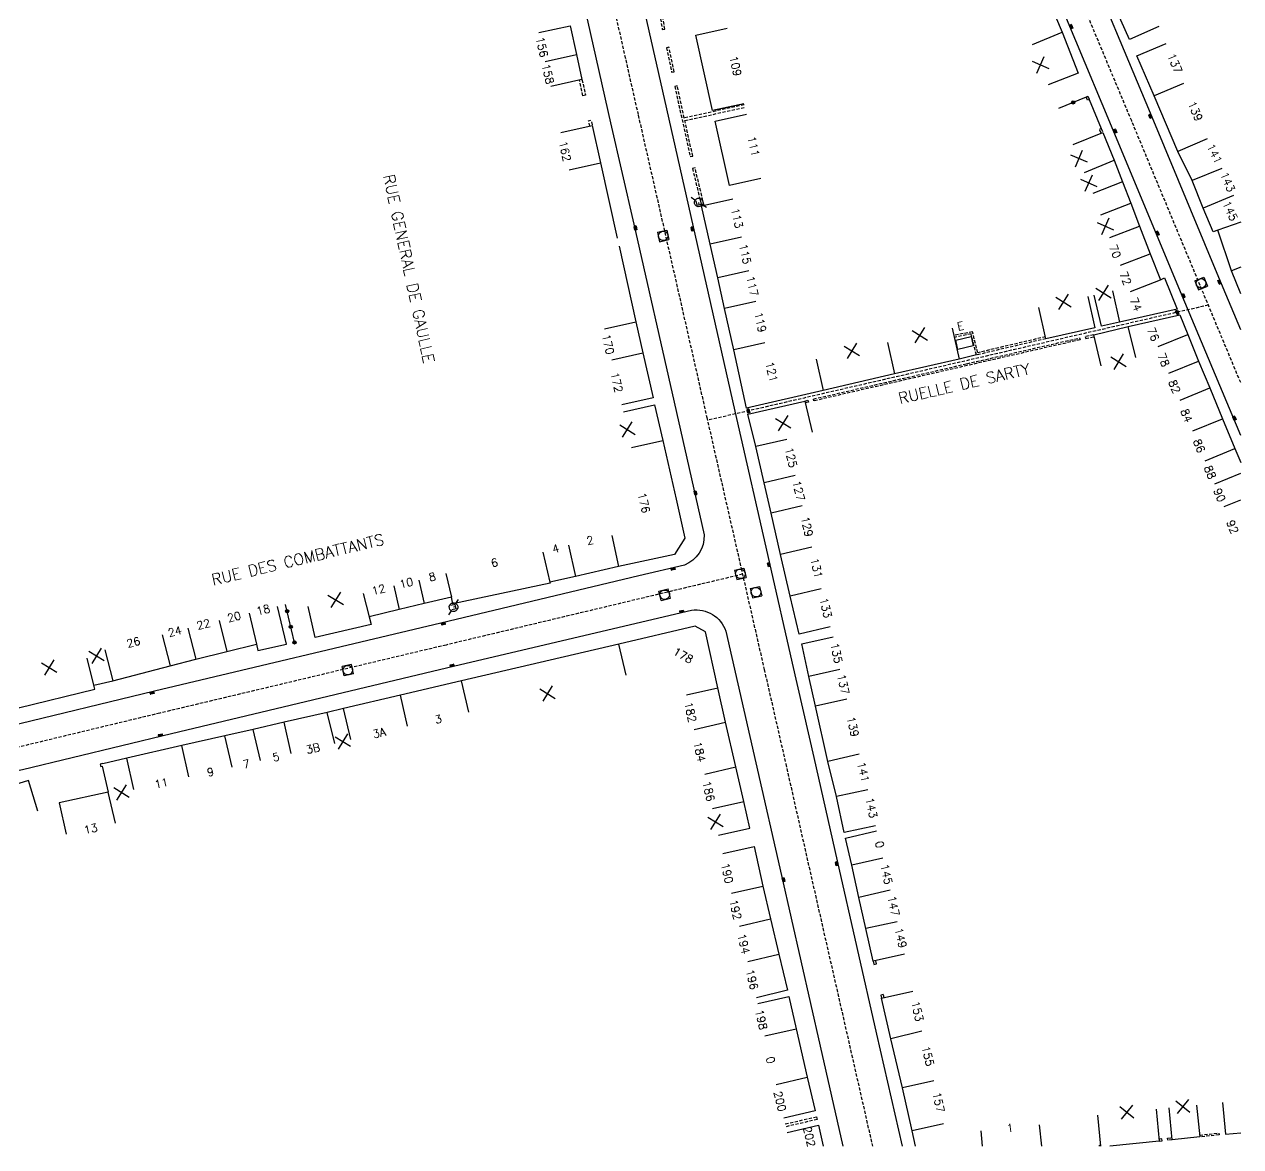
# Model space of a CAD drawing. Header units: millimetres. Extents: x 149999 to 151000, y 127000 to 128000.
# Drawn here: x 150810.1 to 151000, y 126999.9 to 127175.2 of the extents above; entities that cross this region are included whole.
import ezdxf
from ezdxf.enums import TextEntityAlignment as Align

# ---------------------------------------------------------------- set-up
doc = ezdxf.new("R2010")
doc.units = ezdxf.units.MM
doc.linetypes.add('DASHED', pattern=[0.75, 0.5, -0.25])
doc.layers.get('0').update_dxf_attribs({"linetype": 'CONTINUOUS'})
for name, color, linetype in [('W0001', 6, 'DASHED'), ('W0008', 7, 'CONTINUOUS'), ('W0100', 7, 'CONTINUOUS'), ('W0112', 1, 'DASHED'), ('W0322', 7, 'CONTINUOUS'), ('W0334', 7, 'CONTINUOUS'), ('W0400', 7, 'CONTINUOUS'), ('W0420', 7, 'CONTINUOUS'), ('W0471', 7, 'CONTINUOUS'), ('W0984', 7, 'CONTINUOUS'), ('W0989', 7, 'CONTINUOUS'), ('W0991', 7, 'CONTINUOUS'), ('W1102', 7, 'CONTINUOUS')]:
    doc.layers.add(name, color=color, linetype=linetype)
doc.styles.get("Standard").update_dxf_attribs({"font": 'romans.shx', "width": 0.85})

# ---------------------------------------------------------------- blocks, each defined once
blk = doc.blocks.new('T400')
for p, q in [((-0.15, 0.3), (0.15, 0.3)), ((-0.15, -0.25), (-0.15, 0.3)), ((-0.15, 0.15), (0.15, 0.15)), ((-0.15, 0), (0.15, 0)), ((0.15, 0.3), (0.15, -0.25)), ((-0.15, -0.15), (0.15, -0.15)), ((-0.15, -0.25), (-0.15, -0.3)), ((-0.15, -0.3), (0.15, -0.3)), ((0.15, -0.3), (0.15, -0.25))]:
    blk.add_line(p, q)
blk = doc.blocks.new('T420')
for p, q in [((0.75, 0.75), (-0.75, 0.75)), ((-0.75, 0.75), (-0.75, -0.75)), ((0.75, 0.75), (0.75, -0.75)), ((0.75, -0.75), (-0.75, -0.75))]:
    blk.add_line(p, q)
blk.add_ellipse((0, 0), major_axis=(-0.53, 0.53), ratio=1, start_param=3.926991, end_param=10.210176)
blk = doc.blocks.new('t322o')
at = {"color": 0, "linetype": 'Continuous'}
for radius in [0.25, 0.15]:
    blk.add_circle((0, 0), radius, dxfattribs=at)
blk = doc.blocks.new('T471')
for p, q in [((-0.333334, 0.333334), (-0.333334, -0.333334)), ((-0.333334, 0.333334), (0.333334, 0.333334)), ((-0.333334, 0), (0, 0)), ((0.500001, 0.500001), (1.000002, 1.000002)), ((-0.500001, -0.500001), (-1.000002, -1.000002)), ((-0.333334, -0.333334), (0.333334, -0.333334))]:
    blk.add_line(p, q)
blk.add_ellipse((0, 0), major_axis=(0.471405, 0.471405), ratio=1, start_param=5.4977871438, end_param=11.780972451)
blk = doc.blocks.new('t991o')
at = {"color": 0, "linetype": 'Continuous'}
for p, q in [((-1, 1), (1, -1)), ((-1, -1), (1, 1))]:
    blk.add_line(p, q, dxfattribs=at)

msp = doc.modelspace()

# ---------------------------------------------------------------- linework, layer by layer
at = {"layer": 'W0001'}
for points in [[(150821.4, 127539.57), (150835.7, 127473.19), (150847.63, 127419.9), (150860.4, 127362.93), (150871.7, 127312.85), (150887.55, 127242.47), (150897.03, 127200.34), (150905.93, 127160.97), (150916.64, 127113.79), (150922, 127090.22), (150925.6, 127074.42), (150928.97, 127059.69), (150932.6, 127043.57), (150938.76, 127016.48), (150942.5, 127000)], [(150922.21, 127089.3), (150906.86, 127085.64), (150875.92, 127078.25), (150831.21, 127067.61), (150808.45, 127062.13), (150789.72, 127056.78)]]:
    msp.add_lwpolyline(points, dxfattribs=at)
msp.add_lwpolyline([(151000, 127119.22), (150993.67, 127134.4), (150982.98, 127160.08), (150971.92, 127186.57), (150961.6, 127211.21), (150951.94, 127234.37), (150933.75, 127278), (150928.98, 127289.64), (150911.37, 127331.59), (150902.45, 127352.87), (150892.35, 127376.96), (150881.88, 127401.94), (150870.64, 127428.76), (150867.06, 127437.09), (150850.15, 127477.12, 0.254871), (150845.97, 127480.45, -0.064394), (150833.29, 127484.39, -3.986947)], format="xyb", dxfattribs=at)
at = {"layer": 'W0001', "flags": 128}
msp.add_lwpolyline([(150994.96, 127131.32), (150974.74, 127126.7), (150956.15, 127122.41), (150931.84, 127116.82), (150916.75, 127113.33)], dxfattribs=at)
at = {"layer": 'W0008'}
for points in [[(151000, 127127.47), (150996.6, 127135.62), (150985.91, 127161.3), (150974.85, 127187.8), (150964.53, 127212.43), (150954.87, 127235.6), (150936.49, 127279.68, -0.154978), (150936.46, 127282.56, -0.203123), (150937.12, 127283.35), (150959.77, 127293.6), (150975.38, 127300.69, 0.011795), (150993.62, 127309.79), (151000, 127313.21)], [(151000, 127110.94), (150990.62, 127133.41), (150979.81, 127159.28), (150968.67, 127185.97), (150958.6, 127209.99), (150948.88, 127233.35), (150933.78, 127269.59, 0.4249), (150928.27, 127271)], [(150928.27, 127271), (150911.65, 127258.75), (150899.53, 127249.87), (150892.76, 127244.89, 0.244693), (150892.11, 127242.67), (150901.42, 127201.33), (150910.32, 127161.96), (150921.03, 127114.78), (150926.39, 127091.22), (150929.99, 127075.42), (150933.36, 127060.69), (150936.99, 127044.56), (150943.15, 127017.47), (150947.12, 127000, 0.257998)], [(150756.8, 127227.29), (150770.36, 127222.69, 0.12032), (150806.58, 127219.51), (150836.07, 127226.52), (150855.74, 127231.16), (150879.29, 127236.76, -0.378538), (150884.93, 127233.6), (150892.99, 127198.01), (150901.62, 127159.77), (150905.23, 127143.95), (150911.53, 127116.18), (150916.21, 127095.46, -0.325), (150913.15, 127090.74), (150906.05, 127089.04), (150875.11, 127081.65), (150875.11, 127081.65), (150830.39, 127071.02), (150807.63, 127065.53), (150789.06, 127060.63)], [(150790.52, 127052.77, -0.049667), (150809.78, 127058.82), (150833.05, 127064.44), (150877.31, 127074.99), (150914.24, 127083.68, -0.361831), (150919.61, 127080.41), (150924.3, 127059.83), (150928.29, 127042.25), (150934.34, 127015.63), (150937.89, 127000)]]:
    msp.add_lwpolyline(points, format="xyb", dxfattribs=at)
at = {"layer": 'W0100'}
for points in [[(150987.22, 127174.85), (150982.65, 127172.81), (150980.63, 127177.34), (150978.97, 127181.61), (150977.7, 127184.6), (150975.99, 127188.62), (150975.22, 127190.41), (150974.41, 127192.44), (150972.57, 127196.82), (150969.87, 127203.3), (150967.99, 127207.96), (150966.25, 127212.65), (150966.02, 127212.56), (150964.01, 127217.24), (150962.18, 127221.55), (150960.25, 127226.27), (150965.42, 127228.38)], [(150946.57, 127221.86), (150951.19, 127223.78), (150954.84, 127215.01), (150958.29, 127206.69), (150960.19, 127201.93), (150962, 127197.75), (150963.63, 127194.05), (150965.4, 127189.81), (150967.81, 127184.13), (150972.11, 127173.96), (150974.62, 127167.53), (150969.96, 127165.72)], [(150890.4, 127173.87), (150895.29, 127174.95), (150896.27, 127170.46), (150897.15, 127166.54), (150892.27, 127165.45)], [(150922.43, 127162.77), (150917.55, 127161.69), (150914.93, 127173.5), (150919.81, 127174.58)], [(151000, 127133.08), (150998.57, 127136.7), (150996.42, 127143.05), (150995.72, 127142.75), (150994.16, 127146.46), (150992.42, 127150.8), (150990.18, 127155.31), (150986.47, 127163.98), (150983.79, 127170.24), (150988.39, 127172.2)], [(150925.06, 127151.09), (150920.18, 127150.02), (150917.96, 127160.05), (150922.85, 127161.13)], [(150893.87, 127158.27), (150898.75, 127159.35), (150900.04, 127153.52), (150902.65, 127141.8)], [(150973.85, 127156.4), (150978.47, 127158.29), (150980.26, 127153.94), (150981.57, 127150.57), (150976.91, 127148.77)], [(150954.95, 127127.74), (150956.05, 127122.87), (150945.93, 127120.59), (150934.82, 127118), (150922.86, 127115.24), (150920.84, 127124.35), (150919.41, 127130.81), (150918.34, 127135.6), (150917.17, 127140.83), (150915.82, 127146.81), (150920.7, 127147.91)], [(150978.18, 127145.43), (150982.85, 127147.23), (150984.22, 127143.67), (150985.88, 127139.33), (150987.47, 127135.28), (150988.08, 127135.58), (150990.1, 127130.7), (150981.09, 127128.68), (150978.25, 127128.02), (150977.12, 127132.89)], [(150902.93, 127140.51), (150905.56, 127128.73), (150906.66, 127123.89), (150908.25, 127116.84), (150903.37, 127115.74)], [(150976.16, 127132.68), (150977.25, 127127.8), (150969.59, 127126.08), (150968.5, 127130.96)], [(150978.23, 127121.84), (150977.05, 127126.7), (150982.45, 127128.01), (150990.49, 127129.81), (150991.75, 127126.73), (150993.43, 127122.58), (150995.16, 127118.42), (150997.17, 127113.58), (150999.09, 127108.93), (151000, 127106.75)], [(150903.62, 127114.66), (150908.49, 127115.76), (150909.75, 127110.21), (150911.86, 127101.02), (150913.19, 127094.92), (150911.61, 127092.37), (150902.86, 127090.49), (150896.13, 127088.96), (150892.12, 127088.05), (150892.16, 127087.89), (150877, 127084.68), (150876.76, 127085.74), (150872.51, 127084.71), (150868.62, 127083.78), (150863.92, 127082.64), (150864.23, 127081.43), (150855.49, 127079.42), (150854.37, 127084.29)], [(150935.92, 127081.09), (150931.05, 127079.95), (150929.65, 127085.89), (150928.15, 127092.39), (150926.68, 127098.85), (150925.57, 127103.57), (150924.28, 127109.24), (150923.07, 127114.29), (150931.95, 127116.35), (150933.07, 127111.48)], [(150808, 127073.3), (150809.18, 127068.44), (150821.08, 127071.33), (150820.93, 127071.96), (150823.87, 127072.68), (150832.83, 127075), (150836.83, 127076.04), (150841.69, 127077.23), (150846.34, 127078.36), (150846.54, 127077.37), (150851.02, 127078.4), (150849.59, 127084.29)], [(150918.49, 127048.55), (150923.37, 127049.65), (150922.42, 127053.84), (150921.19, 127059.21), (150919.55, 127066.21), (150918.36, 127071.56), (150916.44, 127080.29), (150914.81, 127081.21), (150902.91, 127078.4), (150878.34, 127072.66), (150868.79, 127070.43), (150859.92, 127068.36), (150857.36, 127067.73), (150850.65, 127066.2), (150845.82, 127065.07), (150841.39, 127064.06), (150834.68, 127062.56), (150826.06, 127060.56), (150822.35, 127059.7), (150822.33, 127059.75), (150821.93, 127059.66), (150822.01, 127059.26), (150822.21, 127059.31), (150823.16, 127055.28), (150815.51, 127053.59), (150816.59, 127048.71)], [(150942.96, 127050.02), (150938.07, 127048.98), (150936.87, 127054.59), (150935.56, 127060.04), (150933.62, 127068.7), (150932.55, 127073.33), (150931.46, 127078.46), (150936.35, 127079.51)], [(150812.17, 127052.3), (150810.71, 127057.08), (150802.97, 127054.71), (150804.43, 127049.93)], [(150947.5, 127029.99), (150942.62, 127028.89), (150941.48, 127033.96), (150940.37, 127038.85), (150939.26, 127043.88), (150938.27, 127048.09), (150943.14, 127049.24)], [(150919.14, 127045.72), (150924.02, 127046.79), (150925.38, 127040.58), (150926.6, 127035.5), (150927.91, 127029.99), (150929.25, 127024.33), (150924.38, 127023.18)], [(150924.59, 127022.27), (150929.46, 127023.37), (150930.6, 127018.33), (150932.33, 127010.75), (150933.56, 127005.51), (150928.69, 127004.37)], [(150949.25, 127000), (150948.71, 127002.4), (150947.21, 127009.11), (150945.38, 127016.78), (150943.93, 127023.08), (150948.81, 127024.2)], [(150986.78, 127005.75), (150987.28, 127000.78), (150979.58, 127000)], [(150993.12, 127006.41), (150993.61, 127001.43), (150989.3, 127001.01), (150988.81, 127005.98)], [(150997.14, 127006.83), (150997.61, 127001.85), (151000, 127002.08)], [(150978.19, 127000), (150977.7, 127004.84)], [(150929.19, 127002.15), (150934.06, 127003.27), (150934.81, 127000)], [(150968.54, 127003.32), (150968.88, 127000)]]:
    msp.add_lwpolyline(points, dxfattribs=at)
msp.add_lwpolyline([(150955.51, 127125.84), (150957.9, 127126.4), (150958.23, 127124.96), (150955.85, 127124.41)], close=True, dxfattribs=at)
at = {"layer": 'W0112'}
for points in [[(150909.29, 127176.78), (150909.69, 127174.36), (150910.08, 127174.42), (150909.69, 127176.84)], [(150897.15, 127166.54), (150897.69, 127164.11), (150897.3, 127164.02), (150896.76, 127166.46)], [(150922.47, 127162.61), (150913.13, 127160.54), (150912.03, 127165.54), (150911.64, 127165.46), (150914.05, 127154.51), (150914.44, 127154.59), (150913.22, 127160.14), (150922.55, 127162.21)], [(150978.2, 127158.18), (150977.95, 127158.78), (150978.23, 127158.89), (150978.47, 127158.29)], [(150916.21, 127146.9), (150914.8, 127152.74), (150914.41, 127152.65), (150915.82, 127146.81)], [(150969.53, 127126.38), (150958.95, 127123.9), (150958.12, 127127.17), (150955.21, 127126.57)], [(150969.59, 127126.08), (150958.74, 127123.54), (150957.9, 127126.82), (150955.28, 127126.28)], [(150977.05, 127126.7), (150975.74, 127126.4), (150975.81, 127126.11), (150977.12, 127126.4)], [(150931.95, 127116.35), (150932.43, 127116.46), (150932.5, 127116.17), (150932.01, 127116.05)], [(150942.62, 127028.89), (150942.74, 127028.37), (150943.13, 127028.46), (150943.01, 127028.98)], [(150944.32, 127023.17), (150944.2, 127023.69), (150943.81, 127023.6), (150943.93, 127023.08)], [(150928.9, 127003.47), (150933.79, 127004.6), (150933.89, 127004.17), (150929, 127003.03)], [(150993.58, 127001.73), (150996.59, 127002.04), (150996.62, 127001.74), (150993.61, 127001.43)], [(150978.17, 127000.19), (150977.85, 127000)], [(150987.28, 127000.78), (150987.73, 127000.82), (150987.7, 127001.12), (150987.25, 127001.08)], [(150989.3, 127001.01), (150988.62, 127000.92), (150988.58, 127001.22), (150989.27, 127001.3)]]:
    msp.add_lwpolyline(points, dxfattribs=at)
for points in [[(150911.53, 127167.77), (150910.72, 127171.59), (150910.33, 127171.51), (150911.14, 127167.69)], [(150976.14, 127163.93), (150976.35, 127163.42), (150976.07, 127163.31), (150975.87, 127163.82)], [(150974.92, 127125.91), (150957.31, 127121.89), (150933.35, 127116.37), (150933.28, 127116.66), (150957.25, 127122.18), (150974.85, 127126.2)]]:
    msp.add_lwpolyline(points, close=True, dxfattribs=at)
at = {"layer": 'W0112', "flags": 128}
msp.add_lwpolyline([(150898.36, 127159.26), (150898.17, 127160.1), (150898.57, 127160.19), (150898.75, 127159.35)], dxfattribs=at)
at = {"layer": 'W0322'}
for points in [[(150975.87, 127163.81), (150971.54, 127162.01)], [(150852.26, 127078.65), (150850.86, 127084.6)]]:
    msp.add_lwpolyline(points, dxfattribs=at)
at = {"layer": 'W0334'}
for points in [[(150976.35, 127163.42), (150978.23, 127158.89)], [(150981.57, 127150.57), (150982.85, 127147.23)]]:
    msp.add_lwpolyline(points, dxfattribs=at)
at = {"layer": 'W0334', "flags": 128}
msp.add_lwpolyline([(150958.74, 127123.54), (150956.05, 127122.87)], dxfattribs=at)
at = {"layer": 'W1102'}
for p, q in [((150967.51, 127172.01), (150972.11, 127173.96)), ((150891.39, 127169.39), (150896.27, 127170.46)), ((150991.07, 127165.94), (150986.47, 127163.98)), ((150994.78, 127157.27), (150990.18, 127155.31)), ((150975.64, 127152.04), (150980.26, 127153.94)), ((150895.16, 127152.44), (150900.04, 127153.52)), ((150997.06, 127152.67), (150992.42, 127150.8)), ((150998.9, 127148.45), (150994.16, 127146.46)), ((151000, 127144.27), (150996.42, 127143.05)), ((150979.56, 127141.87), (150984.22, 127143.67)), ((150922.05, 127141.93), (150917.17, 127140.83)), ((150981.21, 127137.54), (150985.88, 127139.33)), ((150923.22, 127136.69), (150918.34, 127135.6)), ((151000, 127137.27), (150998.57, 127136.7)), ((150982.81, 127133.46), (150987.47, 127135.28)), ((150980, 127133.56), (150981.09, 127128.68)), ((150924.29, 127131.89), (150919.41, 127130.81)), ((150900.68, 127127.64), (150905.56, 127128.73)), ((150983.63, 127123.15), (150982.45, 127128.01)), ((150925.72, 127125.43), (150920.84, 127124.35)), ((150944.83, 127125.47), (150945.93, 127120.59)), ((150987.12, 127124.84), (150991.75, 127126.73)), ((150901.79, 127122.77), (150906.66, 127123.89)), ((150933.72, 127122.88), (150934.82, 127118)), ((150988.79, 127120.71), (150993.43, 127122.58)), ((150990.55, 127116.5), (150995.16, 127118.42)), ((150992.55, 127111.67), (150997.17, 127113.58)), ((150904.87, 127109.11), (150909.75, 127110.21)), ((150929.16, 127110.34), (150924.28, 127109.24)), ((150994.47, 127107.02), (150999.09, 127108.93)), ((150930.44, 127104.72), (150925.57, 127103.57)), ((150995.96, 127103.44), (151000, 127105.11)), ((150997.44, 127099.87), (151000, 127100.93)), ((150931.55, 127099.96), (150926.68, 127098.85)), ((150901.81, 127095.37), (150902.86, 127090.49)), ((150895.02, 127093.83), (150896.13, 127088.96)), ((150933.03, 127093.52), (150928.15, 127092.39)), ((150891.05, 127092.77), (150892.12, 127088.05)), ((150875.91, 127089.42), (150876.76, 127085.74)), ((150867.77, 127087.47), (150868.62, 127083.78)), ((150871.65, 127088.4), (150872.51, 127084.71)), ((150863, 127086.32), (150863.92, 127082.64)), ((150934.52, 127087.03), (150929.65, 127085.89)), ((150840.5, 127082.09), (150841.69, 127077.23)), ((150845.16, 127083.21), (150846.34, 127078.36)), ((150831.58, 127079.84), (150832.83, 127075)), ((150835.58, 127080.88), (150836.83, 127076.04)), ((150904.06, 127073.54), (150902.91, 127078.4)), ((150937.43, 127074.45), (150932.55, 127073.33)), ((150879.48, 127067.79), (150878.34, 127072.66)), ((150869.93, 127065.56), (150868.79, 127070.43)), ((150913.48, 127070.46), (150918.36, 127071.56)), ((150861.06, 127063.49), (150859.92, 127068.36)), ((150938.49, 127069.79), (150933.62, 127068.7)), ((150858.54, 127062.87), (150857.36, 127067.73)), ((150846.96, 127060.21), (150845.82, 127065.07)), ((150851.76, 127061.33), (150850.65, 127066.2)), ((150914.68, 127065.08), (150919.55, 127066.21)), ((150835.77, 127057.68), (150834.68, 127062.56)), ((150842.52, 127059.18), (150841.39, 127064.06)), ((150940.42, 127061.21), (150935.56, 127060.04)), ((150827.19, 127055.69), (150826.06, 127060.56)), ((150916.31, 127058.09), (150921.19, 127059.21)), ((150824.29, 127050.41), (150823.16, 127055.28)), ((150941.76, 127055.63), (150936.87, 127054.59)), ((150917.54, 127052.74), (150922.42, 127053.84)), ((150944.14, 127044.96), (150939.26, 127043.88)), ((150920.5, 127039.51), (150925.38, 127040.58)), ((150945.25, 127039.96), (150940.37, 127038.85)), ((150921.74, 127034.34), (150926.6, 127035.5)), ((150946.36, 127035.05), (150941.48, 127033.96)), ((150923.04, 127028.84), (150927.91, 127029.99)), ((150925.72, 127017.23), (150930.6, 127018.33)), ((150950.24, 127017.95), (150945.38, 127016.78)), ((150927.46, 127009.63), (150932.33, 127010.75)), ((150952.09, 127010.2), (150947.21, 127009.11)), ((150953.59, 127003.5), (150948.71, 127002.4)), ((150959.41, 127002.38), (150959.66, 127000))]:
    msp.add_line(p, q, dxfattribs=at)
at = {"layer": 'W1102', "flags": 128}
for points in [[(150820.93, 127071.96), (150819.9, 127076.19)], [(150822.62, 127077.52), (150823.87, 127072.68)]]:
    msp.add_lwpolyline(points, dxfattribs=at)

# ---------------------------------------------------------------- block references
at = {"layer": 'W0322'}
for p, rotation in [((150973.84, 127162.97), 202.659370226637), ((150851.11, 127083.52), 103.259385527771), ((150851.68, 127081.09), 103.259385527771), ((150852.26, 127078.65), 103.259385527771)]:
    msp.add_blockref('t322o', p, dxfattribs=dict(at, rotation=rotation))
at = {"layer": 'W0400'}
for p, rotation in [((150973.55, 127174.79), 202.655841536279), ((150985.89, 127160.82), 202.602168660828), ((150980.39, 127158.49), 202.602168660828), ((150905.5, 127143.36), 192.798539985998), ((150914.4, 127143.22), 192.798539985998), ((150987.01, 127142.53), 202.602168660828), ((150996.69, 127134.95), 22.52176383829395), ((150991.06, 127132.8), 22.52176383829395), ((150990.09, 127130.21), 22.52176383829395), ((150923.12, 127114.79), 193.507353803161), ((150999.03, 127113.66), 202.5228837622), ((150914.86, 127102.01), 12.95566137033104), ((150926.34, 127090.78), 192.838096457569), ((150911.35, 127090.13), 283.4236765233421), ((150912.7, 127083.48), 283.4236765233421), ((150875.52, 127081.58), 102.9877244196529), ((150876.87, 127075.06), 102.9877244196529), ((150830.01, 127070.77), 283.402077422814), ((150831.32, 127064.17), 283.402077422814), ((150936.93, 127044.1), 192.798944919111), ((150928.62, 127041.58), 192.798944919111)]:
    msp.add_blockref('T400', p, dxfattribs=dict(at, rotation=rotation))
at = {"layer": 'W0420'}
for p, rotation in [((150909.83, 127142.13), 102.798539985998), ((150993.82, 127134.71), 112.622858478924), ((150921.88, 127089.36), 102.838096457569), ((150924.32, 127086.51), 102.838096457569), ((150910.07, 127086.1), 193.291807632117), ((150860.59, 127074.33), 283.259385527569)]:
    msp.add_blockref('T420', p, dxfattribs=dict(at, rotation=rotation))
at = {"layer": 'W0471'}
for p, rotation in [((150915.39, 127147.35), 102.723884822025), ((150877.09, 127084.16), 191.966890006501)]:
    msp.add_blockref('T471', p, dxfattribs=dict(at, rotation=rotation))
at = {"layer": 'W0991'}
for p, rotation in [((150968.73, 127168.86), 21.28235181681001), ((150974.74, 127154.22), 22.30670565065616), ((150976.27, 127150.4), 21.19574847117805), ((150978.87, 127143.65), 21.11800851446415), ((150972.33, 127131.82), 282.6198008304839), ((150978.56, 127133.23), 283.0988997524501), ((150949.89, 127126.61), 282.6730783851497), ((150939.28, 127124.18), 283.1041642131127), ((150980.93, 127122.49), 283.6369486101691), ((150928.57, 127112.89), 13.03651575454246), ((150904.24, 127111.89), 12.86119409604476), ((150858.69, 127085.31), 283.2661053782824), ((150821.34, 127076.56), 284.5291272971705), ((150813.95, 127074.74), 283.6550632798494), ((150891.77, 127070.66), 283.1568424156197), ((150859.8, 127063.18), 283.6494539557041), ((150825.23, 127055.24), 283.0531535697165), ((150918.02, 127050.64), 12.76395596764621), ((150982.24, 127005.29), 275.7758482700526), ((150990.96, 127006.19), 275.6226866185302)]:
    msp.add_blockref('t991o', p, dxfattribs=dict(at, rotation=rotation))

# ---------------------------------------------------------------- texts
at = {"layer": 'W0984'}
msp.add_text('E', height=1.25, rotation=13.0998, dxfattribs=at).set_placement((150956.25, 127128.05), align=Align.MIDDLE)
at = {"layer": 'W0989'}
for s, rotation, p in [('RUE GENERAL DE GAULLE', 282.1588, (150870.13, 127137.01)), ('RUELLE DE SARTY', 12.9472, (150956.83, 127119.08)), ('RUE DES COMBATTANTS', 13.41, (150852.77, 127091.6))]:
    msp.add_text(s, height=1.75, rotation=rotation, dxfattribs=at).set_placement(p, align=Align.MIDDLE)
at = {"layer": 'W0991'}
for s, rotation, p in [('156', 283.2202, (150890.9, 127171.63)), ('109', 282.4957, (150921.12, 127168.67)), ('137', 293.2001, (150989.73, 127169.07)), ('158', 283.2202, (150891.83, 127167.42)), ('139', 293.1433, (150992.92, 127161.61)), ('162', 282.5325, (150894.51, 127155.36)), ('111', 282.4223, (150923.95, 127156.11)), ('141', 296.3716, (150995.92, 127154.97)), ('143', 293.5984, (150997.98, 127150.56)), ('113', 282.7238, (150921.37, 127144.92)), ('145', 293.5984, (150998.37, 127146.04)), ('115', 282.613, (150922.63, 127139.31)), ('70', 290.9624, (150980.39, 127139.71)), ('117', 282.6123, (150923.75, 127134.29)), ('72', 291.3728, (150982.01, 127135.5)), ('74', 292.5218, (150983.64, 127131.45)), ('119', 282.4819, (150925.01, 127128.66)), ('76', 292.0003, (150986.34, 127126.77)), ('170', 282.7444, (150901.23, 127125.21)), ('78', 292.0003, (150987.96, 127122.77)), ('121', 283.0137, (150926.77, 127120.91)), ('172', 282.7297, (150902.58, 127119.26)), ('82', 292.6527, (150989.67, 127118.6)), ('84', 292.4842, (150991.55, 127114.08)), ('86', 292.515, (150993.51, 127109.35)), ('125', 282.7852, (150929.8, 127107.53)), ('88', 292.5435, (150995.22, 127105.23)), ('127', 283.2229, (150930.99, 127102.34)), ('90', 292.4525, (150996.7, 127101.65)), ('176', 282.9533, (150906.83, 127100.44)), ('129', 282.8823, (150932.29, 127096.74)), ('92', 292.0339, (150998.73, 127096.69)), ('2', 12.7938, (150898.41, 127094.6)), ('4', 14.9985, (150893.04, 127093.3)), ('6', 12.4603, (150883.48, 127091.1)), ('131', 282.9819, (150933.77, 127090.27)), ('8', 13.5011, (150873.78, 127088.91)), ('12', 13.5011, (150865.38, 127086.9)), ('10', 13.5011, (150869.71, 127087.94)), ('133', 283.1864, (150935.22, 127084.06)), ('18', 13.6309, (150847.38, 127083.75)), ('22', 13.7436, (150838.04, 127081.48)), ('20', 13.6311, (150842.83, 127082.65)), ('24', 14.5555, (150833.58, 127080.36)), ('26', 14.5291, (150827.1, 127078.68)), ('135', 282.0874, (150936.89, 127076.98)), ('178', 330.4722, (150912.96, 127076.63)), ('137', 282.8822, (150937.96, 127072.12)), ('182', 282.6201, (150914.08, 127067.77)), ('3', 13.1707, (150874.71, 127066.67)), ('139', 282.6526, (150939.46, 127065.5)), ('3A', 13.1412, (150865.49, 127064.52)), ('3B', 12.8324, (150855.15, 127062.1)), ('184', 283.1443, (150915.5, 127061.59)), ('5', 13.1647, (150849.36, 127060.77)), ('9', 12.5463, (150839.14, 127058.43)), ('7', 12.9714, (150844.74, 127059.69)), ('141', 283.5023, (150941.09, 127058.42)), ('11', 13.0532, (150831.48, 127056.69)), ('186', 282.9036, (150916.93, 127055.42)), ('143', 282.083, (150942.36, 127052.83)), ('13', 12.4375, (150820.44, 127049.56)), ('0', 283.2292, (150943.64, 127047.1)), ('190', 282.3635, (150919.82, 127042.62)), ('145', 282.4761, (150944.7, 127042.46)), ('192', 283.4799, (150921.12, 127036.93)), ('147', 282.4761, (150945.8, 127037.51)), ('194', 283.3168, (150922.39, 127031.59)), ('149', 282.4761, (150946.93, 127032.52)), ('196', 283.3501, (150923.71, 127026.01)), ('198', 283.3501, (150925.15, 127019.75)), ('153', 282.9464, (150949.53, 127021.07)), ('155', 283.4303, (150951.17, 127014.07)), ('0', 283.3501, (150926.59, 127013.43)), ('200', 283.3501, (150928.07, 127007)), ('157', 282.5573, (150952.84, 127006.85)), ('202', 283.3501, (150932.64, 127001.47)), ('1', 5.8762, (150963.98, 127002.85))]:
    msp.add_text(s, height=1.25, rotation=rotation, dxfattribs=at).set_placement(p, align=Align.MIDDLE)

doc.saveas('drawing.dxf')
